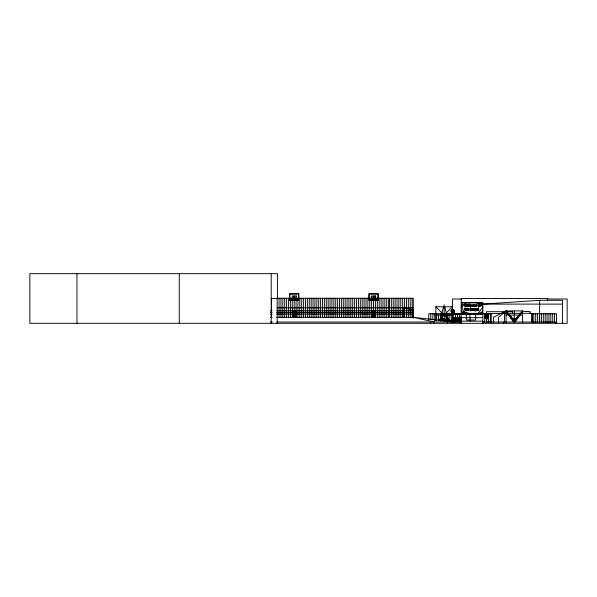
<?xml version="1.0" encoding="UTF-8"?>
<svg xmlns="http://www.w3.org/2000/svg" width="597" height="597" viewBox="0 0 597 597"><rect width="100%" height="100%" fill="white"/><g stroke="black" fill="none" stroke-linecap="round" stroke-linejoin="round"><path stroke-width="0.9" d="M452.466 321.716L452.459 311.037L454.086 310.94L452.735 314.261L452.123 309.642L451.071 310.821L451.436 312.686L452.481 313.283L451.399 310.821L452.123 309.642L453.354 309.642L454.459 311.634L454.033 312.686L452.996 313.283L453.019 311.037L451.384 310.94L451.728 312.686L452.481 313.283L452.227 312.686M486.271 318.059L486.48 315.843L486.018 315.007L484.958 316.88L486.361 318.649L486.607 319.947L487.898 316.194L487.197 315.007L486.018 315.007L485.286 316.88L486.361 318.649L485.324 316.194L487.197 315.007L488.212 316.194L487.734 318.059L486.853 318.649L487.936 316.88L487.025 315.306L486.607 316.194L486.48 315.843L487.279 316.88L486.831 318.604L488.256 316.88L484.958 316.88L485.719 318.059M452.436 311.634L452.735 314.261L453.354 309.642L454.086 310.94L452.996 313.283L453.242 312.686M486.734 315.843L486.607 319.947L486.324 316.88M403.736 308.194L403.856 307.649M413.393 310.171L412.975 309.507M403.9 307.485L403.796 308.388M444.72 306.783L448.272 320.216L440.004 320.216L443.556 306.783M452.16 319.35L460.914 319.35L461.608 318.552L461.548 317.477L459.392 317.126M460.72 320.873L450.071 320.873L449.847 321.716L461.212 321.716L460.377 320.216L460.705 317.335M464.794 312.955L461.212 307.142L462.593 302.418M461.884 308.224L462.668 306.022M487.495 318.059L487.936 316.88L487.062 316.403L487.391 316.194M461.548 317.477C458.078 318.485 451.033 315.686 451.832 321.716M481.033 313.783L482.831 310.47M515.323 321.813L522.584 310.918L506.055 310.918L493.428 317.238L493.428 322.477M486.48 315.843L485.943 316.88L486.361 318.649L485.286 316.88L486.152 316.403L485.824 316.194M453.75 312.686L454.459 311.634L451.019 311.634L451.728 312.686M452.004 310.873L452.459 311.037L452.041 311.634L452.735 310.925L453.436 311.634L453.019 311.037L453.474 310.873M459.891 321.716L459.503 316.97L459.123 321.716M481.033 303.224L482.831 307.164L477.801 313.783L481.928 312.127M498.696 322.447L498.622 317.194L506.055 310.918A25.425 18.895 -90 0 0 510.502 317.134L511.166 317.753A25.425 18.895 -90 0 0 513.248 319.388L514.323 318.522L515.398 319.388A25.425 18.895 90 0 0 517.48 317.753L518.144 317.134A25.425 18.895 -90 0 0 522.584 310.918L522.584 322.395M515.398 319.388L522.584 310.918M439.056 320.134L452.407 306.783L452.407 319.641M451.071 310.821L452.302 309.933L454.399 310.821M412.49 310.365C415.296 308.671 412.02 311.701 412.93 309.552M412.855 310.224L413.415 309.776M451.362 311.634L452.459 311.037M461.212 307.142L467.361 302.418L461.906 304.776M413.049 309.515L412.467 309.836L412.766 310.462M454.078 310.821L451.399 310.821M482.831 304.112L539.643 300.306L562.546 300.306L562.546 323.313M412.848 309.515L413.415 309.597M412.684 317.335L413.587 317.305M484.719 322.447L484.719 313.783L504.547 313.313L532.106 313.313L532.106 322.402M293.328 299.895L289.873 299.903L289.873 294.067L298.537 294.067L298.537 299.888L294.194 299.895M372.722 299.895L369.259 299.903L369.259 294.067L377.931 294.067L377.931 299.888L374.453 299.895M293.149 298.381L293.649 298.381M294.731 298.381L295.239 298.381M372.543 298.381L373.043 298.381M374.125 298.381L374.625 298.381M271.217 298.44L277.433 298.44L277.433 273.687L29.85 273.687L29.85 323.313L567.15 323.313L567.15 299L547.568 299M293.149 298.672L293.649 298.672M294.731 298.672L295.239 298.672M372.543 298.672L373.043 298.672M374.125 298.672L374.625 298.672M461.765 299L452.436 299L452.436 310.082M293.403 300.224L289.463 300.224L289.463 293.717L298.925 293.717L298.925 300.224L294.978 300.224M372.797 300.224L368.856 300.224L368.856 293.717L378.311 293.717L378.311 300.224L374.371 300.224M461.212 302.418L482.831 302.418L482.831 323.313M466.712 302.91L479.607 302.91M482.51 304.112L562.546 304.112M435.877 320.559L435.877 306.783L452.407 306.783M277.165 307.791L413.281 307.791M451.623 309.933L453.854 309.933M413.139 317.32L413.139 310L403.505 307.858L403.505 317.32M270.284 310.791L272.142 310.791M276.784 310.791L292.567 310.791M295.351 310.791L372.424 310.791M375.207 310.791L413.281 310.791M270.284 312.485L272.142 312.485M276.784 312.485L292.567 312.485M295.351 312.485L372.424 312.485M375.207 312.485L413.281 312.485M451.436 312.686L454.033 312.686M452.168 313.231L453.302 313.231M466.078 313.373L478.115 313.373M491.644 313.783L428.758 313.783L428.758 319.85M270.284 314.097L272.142 314.097M276.784 314.097L292.567 314.097M295.351 314.097L372.424 314.097M375.207 314.097L413.281 314.097M452.436 314.209L482.846 314.209M435.877 315.052L452.407 315.052M506.055 315.052L522.584 315.052M485.54 315.306L487.682 315.306M485.01 316.194L488.212 316.194M270.284 317.32L272.142 317.32M276.695 317.32L413.415 317.32M452.436 317.686L482.846 317.686M461.391 318.059L452.966 318.059L452.966 321.716M485.488 318.059L487.734 318.059M452.466 318.552L461.608 318.552M486.062 318.597L487.152 318.597M460.377 320.216L451.832 320.216L451.228 321.716M460.727 321.164L482.973 321.164M491.167 321.679L486.503 321.679L486.503 318.052M270.344 322.029L272.374 322.029M276.874 322.029L461.212 322.029M482.831 322.029L555.68 322.029L555.68 323.313M454.787 322.029L413.281 317.32L434.437 322.029M403.505 307.858L413.139 310M462.235 312.127L467.361 313.783M476.861 302.91L480.622 304.254M453.019 311.037L454.116 311.634M463.929 311.544L468.675 313.373M482.831 304.037L479.234 302.418L482.831 307.164M435.877 306.783L450.496 321.41M513.248 319.388L506.055 310.918L506.055 322.425M513.323 321.813L506.055 310.918A25.425 18.895 90 0 0 510.502 317.134M461.212 310.462L463.257 313.783M373.065 298.134L372.938 296.366L374.229 296.366L374.229 299.015M293.679 298.134L293.552 296.366L294.836 296.366L294.836 299.015M486.898 316.88L486.943 318.059M556.508 323.313L556.508 313.783L531.949 313.783L531.949 322.447M554.62 313.783L554.62 322.447M552.725 313.783L552.725 322.447M550.837 313.783L550.837 322.447M548.949 313.783L548.949 322.447M547.33 300.388L547.33 298.53L461.212 298.53L461.212 323.313M547.061 313.783L547.061 322.447M545.173 313.783L545.173 322.447M543.285 313.783L543.285 322.447M541.389 313.783L541.389 322.447M539.643 300.306L539.643 322.402M539.501 313.783L539.501 322.447M537.613 313.783L537.613 322.447M535.725 313.783L535.725 322.447M533.837 313.783L533.837 322.447M531.778 318.768L531.778 321.813M530.046 313.276L530.046 311.455L521.912 311.455L521.912 313.276M517.703 318.731L517.703 316.664A2.687 1.992 -90 0 0 516.554 318.029M514.323 310.918L514.323 322.395M512.614 313.515L512.614 311.701L486.503 311.701L486.503 315.328M510.935 318.731L510.935 316.664A2.687 1.992 -90 0 1 512.092 318.029M504.547 313.313L504.547 322.402M503.375 322.029L503.375 323.313M491.182 313.626L491.212 323.313M490.391 313.783L490.391 322.447M488.495 313.783L488.495 322.447M486.607 315.007L486.607 322.447M475.69 313.738L475.69 320.037L466.309 320.037L466.309 313.738M469.943 314.209L469.943 321.164M461.391 317.305L461.391 318.798M460.914 317.477L460.914 319.35M460.377 317.126L460.377 321.716M459.503 316.97L459.503 321.716M459.324 313.783L459.324 317.447M457.436 313.783L457.459 321.716M456.399 317.97L456.399 321.716M455.548 313.783L455.548 318.365M455.324 317.873L455.324 321.716M453.817 317.738L453.817 321.716M453.653 313.783L453.653 317.447M452.735 309.642L452.735 314.261M451.765 313.783L451.765 321.119M450.071 320.873L450.071 321.716M449.877 313.783L449.877 321.582M447.989 313.783L447.989 321.582M447.601 322.029L447.601 323.313M446.616 318.559L446.616 320.216M446.101 313.783L446.101 321.582M444.966 320.216L444.966 318.559L443.31 318.559L443.31 320.216M444.138 304.716L444.213 321.119M442.325 313.783L442.325 321.119M441.661 318.559L441.661 320.216M440.429 313.783L440.429 321.119M438.541 313.783L438.541 320.716M436.653 313.783L436.653 320.716M434.765 313.783L434.765 320.716M432.877 313.783L432.877 319.85M430.818 313.783L430.818 319.85M430.444 322.029L430.444 323.313M413.281 318.164L413.281 298.261L277.165 298.261L277.172 323.313M412.102 298.261L412.102 317.32M410.214 298.261L410.214 317.32M408.326 298.261L408.326 317.32M406.438 298.261L406.438 317.32M404.55 298.261L404.55 317.32M402.654 298.261L402.654 317.32M400.766 298.261L400.766 317.32M398.878 298.261L398.878 317.32M396.99 298.261L396.99 317.32M395.102 298.261L395.102 317.32M393.214 298.261L393.214 317.32M391.326 298.261L391.326 317.32M389.431 298.261L389.431 317.32M388.64 298.261L388.64 317.32M386.752 298.261L386.752 317.32M384.864 298.261L384.864 317.32M382.976 298.261L382.976 317.32M381.087 298.261L381.087 317.32M379.199 298.261L379.199 317.32M377.311 298.261L377.311 317.32M375.416 298.261L375.416 317.32M375.267 317.32L375.267 310.507L371.901 310.507L371.901 317.32M374.282 310.507L374.282 317.32M373.528 298.261L373.528 317.32M372.886 310.507L372.886 317.32M371.64 298.261L371.64 317.32M369.752 298.261L369.752 317.32M367.864 298.261L367.864 317.32M365.976 298.261L365.976 317.32M364.088 298.261L364.088 317.32M362.192 298.261L362.192 317.32M360.304 298.261L360.304 317.32M358.416 298.261L358.416 317.32M356.528 298.261L356.528 317.32M354.618 298.261L354.618 317.32M352.73 298.261L352.73 317.32M350.842 298.261L350.842 317.32M348.954 298.261L348.954 317.32M347.066 298.261L347.066 317.32M345.17 298.261L345.17 317.32M343.282 298.261L343.282 317.32M341.394 298.261L341.394 317.32M339.506 298.261L339.506 317.32M337.618 298.261L337.618 317.32M335.73 298.261L335.73 317.32M333.842 298.261L333.842 317.32M331.947 298.261L331.947 317.32M330.059 298.261L330.059 317.32M328.171 298.261L328.171 317.32M326.283 298.261L326.283 317.32M324.395 298.261L324.395 317.32M322.507 298.261L322.507 317.32M320.619 298.261L320.619 317.32M318.723 298.261L318.723 317.32M316.835 298.261L316.835 317.32M314.947 298.261L314.947 317.32M313.059 298.261L313.059 317.32M311.171 298.261L311.171 317.32M309.283 298.261L309.283 317.32M307.395 298.261L307.395 317.32M305.5 298.261L305.5 317.32M303.612 298.261L303.612 317.32M301.724 298.261L301.724 317.32M299.836 298.261L299.836 317.32M297.948 298.261L297.948 317.32M296.06 298.261L296.06 317.32M295.873 317.32L295.873 310.507L292.515 310.507L292.515 317.32M294.888 310.507L294.888 317.32M294.172 298.261L294.172 317.32M293.5 310.507L293.5 317.32M292.276 298.261L292.276 317.32M290.388 298.261L290.388 317.32M288.5 298.261L288.5 317.32M286.612 298.261L286.612 317.32M284.724 298.261L284.724 317.32M282.836 298.261L282.836 317.32M280.948 298.261L280.948 317.32M279.053 298.261L279.053 317.32M271.501 298.261L271.501 317.32M271.217 273.687L271.217 323.313M179.279 273.687L179.279 323.313M76.968 273.687L76.968 323.313M440.004 320.216A82.744 58.513 -90 0 0 448.272 320.216A82.744 58.513 90 0 1 444.138 320.417M486.839 315.029L486.376 315.119L487.062 314.112L486.607 315.156L486.159 314.112L486.839 315.029L488.1 314.567L486.824 314.977M470.973 305.365C472.063 308.947 473.346 302.709 470.973 305.365M474.615 309.253L474.861 310.239L475.652 310.179L474.772 310.985L475.913 310.873L476.145 308.604L475.011 308.619L474.615 309.253M479.197 305.365C480.286 308.947 481.57 302.709 479.197 305.365M470.19 310.224C468.846 311.798 472.182 310.664 470.675 308.604L469.906 308.604L470.19 310.224M466.899 305.38C466.548 307.395 469.839 305.858 467.526 306.022C469.473 306.179 467.847 303.246 466.899 305.38M467.376 309.298C467.026 311.313 470.317 309.776 468.003 309.94C469.951 310.104 468.324 307.164 467.376 309.298M475.473 305.38C475.108 307.395 478.428 305.851 476.093 306.022C478.04 306.179 476.421 303.246 475.473 305.38M476.421 309.298C476.07 311.313 479.361 309.776 477.048 309.94C478.995 310.104 477.369 307.164 476.421 309.298M469.466 305.343C471.152 308.425 469.779 304.948 470.712 304.716A1.03 1.03 0 0 0 469.988 304.686L469.466 305.343M472.078 305.582C471.399 307.351 471.466 303.776 472.078 305.582M480.301 305.582C479.615 307.365 479.697 303.769 480.301 305.582M487.376 315.112L488.764 315.201L487.376 315.112M475.13 309.261C475.167 311.089 476.19 308.209 475.13 309.261M403.229 307.783L403.788 307.933L403.229 307.783M467.399 305.201L467.966 305.343L467.399 305.201M467.876 309.119L468.444 309.268L467.876 309.119M475.973 305.201L476.533 305.343L475.973 305.201M476.921 309.119L477.488 309.268L476.921 309.119M466.287 304.686L466.056 305.865L465.772 304.686L465.041 305.865L464.802 304.686L464.287 304.686L464.742 306.47L465.264 306.47L465.541 305.313L465.817 306.47L466.332 306.47L466.794 304.686L466.287 304.686M486.473 315.044L484.451 315.201L485.764 315.306L485.122 314.567L486.473 315.044M474.354 304.813L472.839 304.686L472.839 306.47L473.331 306.47L473.555 305.097L473.779 306.47L474.272 306.47L474.496 305.097L474.719 306.47L475.212 306.47L475.137 304.888L474.354 304.813M466.25 308.701L466.13 307.918L465.645 307.918L465.645 310.388L466.13 310.388L466.384 309.022L466.623 310.388L467.115 310.388L467.041 308.828L466.25 308.701M473.496 308.701L472.884 308.604L472.884 310.388L473.376 310.388L473.63 309.022L473.861 310.388L474.354 310.388L474.287 308.828L473.496 308.701M472.018 310.194L471.167 310.268L471.04 308.604L471.533 308.604L471.772 309.977L472.018 308.604L472.511 308.604L472.511 310.388L472.018 310.194M465.399 309.977L464.973 308.992L465.444 308.604L464.481 308.097C463.959 308.649 464.675 311.425 465.399 309.977M479.055 306.06L478.63 305.074L479.1 304.686L478.137 304.179C477.675 304.694 478.219 307.5 479.1 306.06M296.261 295.918L292.127 295.918L292.127 299.015L296.261 299.015L296.261 295.918M375.655 295.918L371.521 295.918L371.521 299.015L375.655 299.015L375.655 295.918M469.19 304L468.697 304L468.697 306.47L469.19 306.47L469.19 304M470.675 307.918L470.16 308.35L470.675 307.918M478.712 307.918L478.219 307.918L478.219 310.388L478.712 310.388L478.712 307.918M513.704 321.082A1.239 1.239 0 0 0 515.562 320.007A1.239 1.239 0 0 0 513.704 318.932A1.239 1.239 0 0 0 513.704 321.082"/></g></svg>
